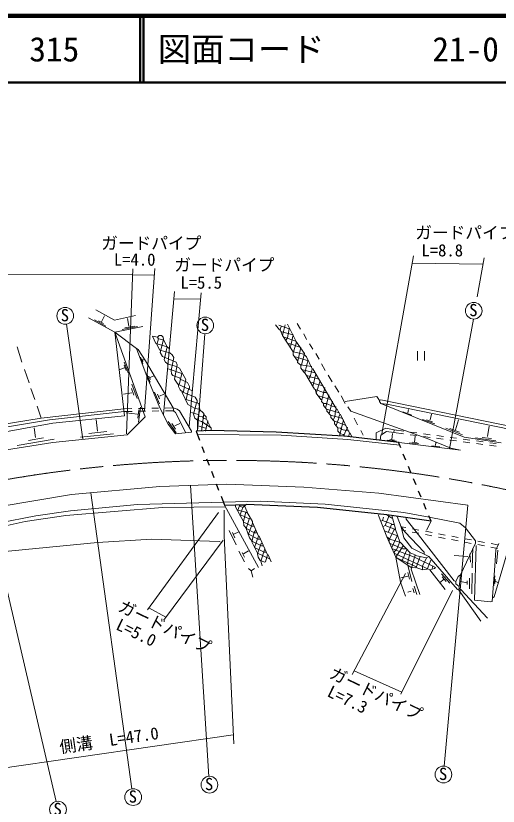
# Model space of a CAD drawing. Units: millimetres, scale not verified. Extents: x 40000 to 680000, y 20000 to 380000.
# Drawn here: x 99117 to 171387, y 261713 to 380000 of the extents above; entities that cross this region are included whole.
import ezdxf
from ezdxf.enums import TextEntityAlignment as Align

# ---------------------------------------------------------------- set-up
doc = ezdxf.new("R2010")
doc.units = ezdxf.units.MM
doc.header["$LTSCALE"] = 1000
doc.linetypes.add('CHAIN', pattern=[18.5, 12, -1.5, 3.5, -1.5])
for name, color, linetype, lineweight in [('M-BGD', 7, 'Continuous', 13), ('M-BMK', 2, 'CHAIN', 13), ('M-STR-HTXT', 7, 'Continuous', 13), ('M-STR-STR1', 1, 'Continuous', 25), ('M-TTL', 2, 'Continuous', 140), ('M-TTL-LINE', 7, 'Continuous', 50)]:
    doc.layers.add(name, color=color, linetype=linetype, lineweight=lineweight)
doc.layers.add('M-TTL-TXT', color=7, linetype='Continuous')
doc.styles.add('ＭＳ ゴシック', font='')
doc.styles.get('ＭＳ ゴシック').set_extended_font_data('MS Gothic')

msp = doc.modelspace()

# ---------------------------------------------------------------- linework, layer by layer
at = {"layer": 'M-BGD'}
for p, q in [((111109, 335972), (113903, 334448)), ((110008, 334786), (113952, 332635)), ((111953, 334203), (112413, 335074)), ((113903, 334448), (117036, 335125)), ((106694, 333861), (109164, 316616)), ((110906, 334501), (112611, 333567)), ((111531, 334344), (112235, 333933)), ((116058, 333528), (115836, 334708)), ((138033, 333770), (138626, 333008)), ((138541, 333686), (140065, 333178)), ((139472, 333770), (139049, 332162)), ((139811, 333855), (141166, 331146)), ((141250, 333940), (141758, 333093)), ((118136, 333516), (113952, 332635)), ((113952, 332635), (117205, 330214)), ((118475, 319970), (113952, 332635)), ((115427, 320139), (113952, 332635)), ((117335, 333517), (115073, 333074)), ((116913, 333561), (115468, 333312)), ((127450, 332416), (126349, 317853)), ((138626, 333008), (138710, 333008)), ((138880, 333516), (138710, 333008)), ((138710, 333008), (139049, 332162)), ((138795, 332754), (140658, 332246)), ((140065, 333178), (139811, 331823)), ((142266, 332416), (142690, 331569)), ((120338, 331908), (119576, 332077)), ((119576, 332077), (120084, 330976)), ((120507, 331654), (120253, 330807)), ((120338, 331908), (120592, 332162)), ((120338, 331908), (120507, 331654)), ((120507, 331654), (121269, 331484)), ((120592, 332162), (120930, 332162)), ((121269, 331569), (120761, 329622)), ((120930, 332162), (121184, 331908)), ((121184, 331908), (121269, 331569)), ((121269, 331484), (121777, 330468)), ((139049, 332162), (140658, 329706)), ((139303, 331908), (141081, 331315)), ((139811, 331823), (139557, 331400)), ((140658, 332246), (140319, 330638)), ((141081, 331315), (142351, 329452)), ((99340, 330468), (100018, 328182)), ((117459, 330045), (117205, 330214)), ((117205, 330214), (118814, 325896)), ((118560, 328352), (117459, 330045)), ((120084, 330976), (121777, 330468)), ((120253, 330807), (120676, 329960)), ((121777, 330468), (121354, 328521)), ((121777, 330468), (122116, 330214)), ((139896, 330892), (140234, 330892)), ((140319, 330638), (140150, 330384)), ((140234, 330892), (141843, 330384)), ((141166, 331146), (140742, 329706)), ((141843, 330384), (141335, 328098)), ((143113, 330892), (143621, 330130)), ((117780, 328916), (118169, 327904)), ((120676, 329960), (122200, 329537)), ((120761, 329622), (121100, 329029)), ((121100, 329029), (123132, 328182)), ((122200, 329537), (122539, 329283)), ((122793, 328860), (122370, 326912)), ((122539, 329283), (122793, 328860)), ((140742, 329706), (140658, 329622)), ((140658, 329706), (142266, 329368)), ((140658, 329622), (140658, 329283)), ((140658, 329283), (141335, 328352)), ((140996, 328944), (142774, 328436)), ((142351, 329452), (141928, 327759)), ((142266, 329368), (142690, 328944)), ((142690, 328944), (143536, 327166)), ((144044, 329452), (144552, 328606)), ((159282, 329831), (159282, 328431)), ((160332, 328431), (160332, 329831)), ((115349, 327725), (115645, 326893)), ((115367, 328159), (115957, 326544)), ((117981, 328687), (118148, 328230)), ((118111, 328475), (118374, 328588)), ((122708, 321324), (118560, 328352)), ((121354, 328521), (121523, 328182)), ((121523, 328182), (121946, 327844)), ((121946, 327844), (121862, 327759)), ((121946, 327844), (123216, 327505)), ((123301, 327759), (122878, 325642)), ((123132, 328182), (123301, 327759)), ((141335, 328098), (141758, 327759)), ((141758, 327759), (143452, 327505)), ((141928, 327759), (141843, 327674)), ((141843, 327674), (141843, 327251)), ((142859, 328352), (142436, 326574)), ((142774, 328436), (142859, 328352)), ((144891, 327928), (145484, 326912)), ((100441, 327082), (101118, 325050)), ((115390, 327293), (114683, 327090)), ((121946, 327166), (123978, 326489)), ((122370, 326912), (122454, 326404)), ((123216, 327505), (123640, 327251)), ((123640, 327251), (124571, 325558)), ((123978, 326489), (123640, 324965)), ((141843, 327251), (142351, 326574)), ((142097, 326997), (143960, 326574)), ((142351, 326574), (142436, 326574)), ((142436, 326574), (143875, 324118)), ((143536, 327166), (143198, 325981)), ((143621, 327166), (143536, 327166)), ((147177, 321155), (143621, 327166)), ((118752, 326406), (119255, 325175)), ((120676, 321324), (118814, 325896)), ((119057, 326080), (119283, 325546)), ((119251, 325879), (119789, 326097)), ((122454, 326404), (122624, 326150)), ((122624, 326150), (123640, 325812)), ((122878, 325642), (123386, 324880)), ((123640, 325812), (123724, 325642)), ((123724, 325642), (124825, 325134)), ((124571, 325558), (124232, 323780)), ((142605, 326150), (143113, 326066)), ((143198, 325981), (142944, 325642)), ((143113, 326066), (143198, 325981)), ((143198, 325981), (144552, 325642)), ((144044, 326404), (143621, 324542)), ((144722, 325388), (144129, 323526)), ((145907, 326235), (146500, 325219)), ((101372, 324203), (101965, 322594)), ((116451, 324227), (116810, 323205)), ((116514, 324867), (117278, 322706)), ((123386, 324880), (125587, 323864)), ((123640, 324965), (123470, 324796)), ((123470, 324796), (123470, 324542)), ((123470, 324542), (123724, 324034)), ((124994, 324118), (124656, 322594)), ((124825, 325134), (125164, 324542)), ((125164, 324288), (124994, 324118)), ((125164, 324542), (125164, 324288)), ((143282, 325134), (143706, 325050)), ((143706, 325050), (143790, 324965)), ((143790, 324965), (145145, 324626)), ((143875, 324118), (145230, 323610)), ((143960, 324118), (144129, 323526)), ((145399, 324372), (144891, 322256)), ((146923, 324626), (147516, 323695)), ((116514, 323595), (115273, 323392)), ((119904, 323660), (120637, 321952)), ((120325, 323372), (120629, 322654)), ((120645, 323083), (121300, 323372)), ((123724, 324034), (124148, 323695)), ((124232, 323780), (124063, 323610)), ((124063, 323610), (124910, 321832)), ((124148, 323695), (126010, 322933)), ((126010, 322933), (126264, 322425)), ((144129, 323526), (144806, 322594)), ((144468, 323102), (146415, 322510)), ((145230, 323610), (145738, 323610)), ((145992, 323272), (145568, 321409)), ((147854, 323102), (148447, 322002)), ((148447, 322256), (153188, 323018)), ((153188, 323018), (153612, 322425)), ((124656, 322594), (126518, 322002)), ((124910, 321832), (126010, 321240)), ((126180, 322086), (125756, 320393)), ((126264, 322171), (126180, 322086)), ((126264, 322425), (126264, 322171)), ((126518, 322002), (126688, 321070)), ((144806, 322594), (144891, 322594)), ((144891, 322256), (145230, 322002)), ((145230, 322002), (145653, 322002)), ((145230, 322002), (145230, 321663)), ((145653, 322002), (146500, 321578)), ((146584, 322340), (146076, 320478)), ((153612, 322425), (153781, 322510)), ((153612, 322425), (153612, 322256)), ((153612, 322256), (153781, 322002)), ((153781, 322510), (173847, 318446)), ((153781, 322002), (164195, 317768)), ((153781, 322002), (154966, 321832)), ((154966, 321832), (173254, 318107)), ((102304, 321578), (102896, 319800)), ((115302, 321198), (102896, 319800)), ((115353, 320770), (104166, 319546)), ((115302, 321198), (116506, 321219)), ((115353, 320770), (116566, 320791)), ((117333, 320368), (115663, 320602)), ((117525, 321013), (117375, 319759)), ((117505, 321236), (118505, 321253)), ((117791, 321413), (117520, 319203)), ((117566, 320808), (118566, 320825)), ((119505, 321270), (120505, 321287)), ((119566, 320842), (120566, 320859)), ((121946, 318869), (120676, 321324)), ((121505, 321304), (122708, 321324)), ((121566, 320876), (122780, 320896)), ((122708, 321324), (122793, 320816)), ((123301, 321155), (122708, 321324)), ((122793, 320816), (123047, 320647)), ((123047, 320647), (124571, 317599)), ((123640, 320901), (123301, 321155)), ((125418, 317853), (123640, 320901)), ((125418, 320647), (126434, 320308)), ((126010, 321240), (126603, 321155)), ((126688, 321070), (126349, 319462)), ((126603, 321155), (127280, 320478)), ((145230, 321663), (145653, 321155)), ((145653, 321155), (147600, 320562)), ((145738, 321155), (145738, 320816)), ((145738, 320816), (146246, 320224)), ((146500, 321578), (147092, 321494)), ((147008, 320901), (146923, 319970)), ((147177, 321155), (147008, 320901)), ((147262, 321155), (147177, 321155)), ((147685, 320308), (147262, 321155)), ((148870, 321494), (149294, 320816)), ((149294, 320816), (160724, 316752)), ((157108, 320742), (158445, 320247)), ((157826, 320591), (157951, 321100)), ((102896, 319800), (95107, 318530)), ((104166, 319546), (96970, 318361)), ((104674, 319038), (115427, 320139)), ((111335, 317836), (111148, 319567)), ((118475, 319970), (115794, 317289)), ((125756, 320393), (125926, 319800)), ((125926, 319800), (126349, 319462)), ((126349, 319462), (126349, 317853)), ((126349, 319462), (126942, 319292)), ((126434, 320308), (126603, 320054)), ((126603, 320054), (127111, 319970)), ((127280, 320478), (126942, 317853)), ((127111, 319970), (127280, 319716)), ((127280, 320308), (127619, 319970)), ((127280, 319716), (127704, 319631)), ((127873, 319377), (127534, 317853)), ((127619, 319970), (127619, 319631)), ((127704, 319631), (128296, 318446)), ((146246, 320224), (148108, 319716)), ((146330, 320224), (146330, 319885)), ((146330, 319885), (146754, 319377)), ((146923, 319970), (146669, 319546)), ((146754, 319377), (148616, 318700)), ((146838, 318954), (146838, 319377)), ((147516, 319800), (147092, 318700)), ((147685, 320308), (147516, 319970)), ((147516, 319970), (147516, 319800)), ((148193, 319546), (147600, 317091)), ((147770, 320308), (147685, 320308)), ((149124, 317514), (147770, 320308)), ((149802, 319800), (150310, 318784)), ((160043, 319584), (161868, 318913)), ((160628, 319545), (161548, 319241)), ((161174, 319530), (161385, 320380)), ((164966, 318060), (165418, 319527)), ((88334, 316075), (104674, 319038)), ((102063, 316888), (101874, 318335)), ((123047, 317430), (121946, 318869)), ((123143, 317570), (121957, 319287)), ((122488, 318983), (123065, 318124)), ((122940, 318647), (123697, 318998)), ((126434, 318615), (127534, 318276)), ((126942, 319292), (128381, 318361)), ((128381, 318361), (128381, 317938)), ((147346, 318361), (146838, 318954)), ((147346, 317853), (147346, 318361)), ((147346, 318361), (147770, 318276)), ((147770, 318276), (147939, 318107)), ((148786, 318446), (148193, 317091)), ((153104, 317599), (154543, 318276)), ((154543, 318276), (155813, 318022)), ((163526, 318301), (166030, 317287)), ((164142, 318227), (165567, 317678)), ((169779, 317033), (170013, 318586)), ((104674, 316160), (115794, 317289)), ((108819, 316958), (113746, 317449)), ((110083, 317484), (112751, 317777)), ((125418, 317684), (123047, 317430)), ((125418, 317853), (125418, 317684)), ((126310, 317345), (138880, 317260)), ((138880, 317260), (148870, 316583)), ((147770, 317430), (147346, 317853)), ((148193, 317345), (147770, 317430)), ((147939, 318107), (149040, 317853)), ((148362, 317091), (148193, 317345)), ((148955, 317006), (149124, 317514)), ((149209, 317514), (149124, 317514)), ((149463, 317006), (149209, 317514)), ((150818, 317938), (151156, 317260)), ((153104, 316583), (153104, 317599)), ((153781, 317260), (153696, 316498)), ((154628, 317768), (153781, 317260)), ((155773, 317625), (154628, 317768)), ((155473, 316604), (155567, 317508)), ((155813, 318022), (155773, 317625)), ((157206, 317434), (155773, 317625)), ((157226, 317834), (155813, 318022)), ((159189, 317170), (158197, 317302)), ((159209, 317570), (158218, 317702)), ((158840, 316185), (158934, 317090)), ((161171, 316906), (160180, 317038)), ((161191, 317306), (160200, 317438)), ((163174, 317042), (162183, 317174)), ((164195, 317768), (166312, 316922)), ((93752, 314382), (104674, 316160)), ((99307, 315694), (104871, 316624)), ((101027, 316449), (103274, 316835)), ((148870, 316583), (156628, 315721)), ((154728, 316503), (156146, 316357)), ((155161, 316586), (155869, 316510)), ((156557, 316163), (165719, 314974)), ((158095, 316085), (159513, 315939)), ((158528, 316168), (159235, 316092)), ((164280, 315313), (160724, 316752)), ((162016, 315685), (162050, 316146)), ((163154, 316642), (162162, 316774)), ((165136, 316378), (164145, 316510)), ((165156, 316778), (164165, 316910)), ((167119, 316114), (166127, 316246)), ((167139, 316513), (166148, 316646)), ((166312, 316922), (171811, 316081)), ((168008, 316830), (171020, 316401)), ((169101, 315850), (168110, 315982)), ((169121, 316249), (168130, 316381)), ((168968, 316908), (170388, 316737)), ((171104, 315985), (170113, 316117)), ((161447, 315643), (162629, 315470)), ((165719, 314974), (164280, 315313)), ((171084, 315585), (170092, 315718)), ((107468, 308370), (120676, 309556)), ((120676, 309556), (130752, 309894)), ((125287, 309711), (128048, 266179)), ((130752, 309894), (142266, 309471)), ((142266, 309471), (153527, 308540)), ((92059, 305746), (107468, 308370)), ((110347, 308624), (116525, 264307)), ((153527, 308540), (166820, 306762)), ((121100, 306423), (106622, 305238)), ((117374, 306846), (107299, 305915)), ((135747, 307354), (117374, 306846)), ((130507, 306521), (121100, 306423)), ((130380, 306753), (135493, 297448)), ((132022, 306762), (132022, 306508)), ((132022, 306508), (133292, 304222)), ((132614, 306677), (132360, 306000)), ((132614, 306762), (132614, 306677)), ((132614, 306677), (132699, 306762)), ((133122, 306423), (132614, 306677)), ((132699, 306762), (133292, 306762)), ((133122, 306423), (132699, 305238)), ((133630, 306846), (133122, 306423)), ((133292, 306762), (133376, 306677)), ((133376, 306677), (133800, 305746)), ((145484, 306931), (135747, 307354)), ((157252, 305661), (145484, 306931)), ((166820, 306762), (163291, 267701)), ((94938, 306254), (105154, 262423)), ((106622, 305238), (100526, 304306)), ((107299, 305915), (102134, 305153)), ((130328, 302190), (130328, 306000)), ((132360, 306000), (133800, 305661)), ((132699, 305238), (132784, 305322)), ((132784, 305322), (134054, 304730)), ((133546, 305576), (133207, 304306)), ((133800, 305746), (133546, 305576)), ((133800, 305661), (134562, 304306)), ((153612, 305492), (153442, 305238)), ((153442, 305238), (154712, 302020)), ((155474, 304814), (154712, 305322)), ((155474, 305238), (155982, 303206)), ((161063, 304988), (157252, 305661)), ((100526, 304306), (87402, 301428)), ((102134, 305153), (91890, 303206)), ((133207, 304306), (133292, 303714)), ((133292, 304222), (134477, 303629)), ((133630, 303290), (134138, 304814)), ((134562, 304052), (133969, 302444)), ((134054, 304730), (134138, 304814)), ((134562, 304306), (134562, 304052)), ((134646, 304052), (134562, 304052)), ((135493, 302105), (134646, 304052)), ((154035, 304476), (153866, 304391)), ((154035, 304476), (153866, 304391)), ((154204, 304984), (154035, 304476)), ((155390, 303968), (154035, 304476)), ((154966, 304984), (154458, 303714)), ((154966, 305153), (154966, 304984)), ((156236, 305068), (156829, 303544)), ((157591, 304645), (157591, 304899)), ((159115, 302782), (157591, 304645)), ((161329, 304346), (160639, 303036)), ((161063, 304988), (165634, 304052)), ((165634, 304052), (166481, 303375)), ((131090, 302952), (132106, 300835)), ((133292, 303714), (133715, 303206)), ((134138, 301851), (133630, 303290)), ((133715, 303206), (134900, 302613)), ((134477, 303629), (134816, 303629)), ((135070, 303036), (134816, 302698)), ((154458, 303714), (154120, 303544)), ((154458, 303714), (155982, 303121)), ((154458, 302867), (156321, 302190)), ((154966, 302782), (155390, 303883)), ((155728, 303036), (155051, 301597)), ((155390, 303883), (155390, 303968)), ((155390, 303883), (155813, 303883)), ((155982, 303206), (155728, 303036)), ((155982, 303121), (156660, 301258)), ((156806, 303603), (157422, 302782)), ((156829, 303544), (157252, 301851)), ((157544, 303409), (156829, 303544)), ((156954, 303045), (157537, 302933)), ((159510, 303039), (158527, 303224)), ((161475, 302669), (160493, 302854)), ((166481, 303375), (168005, 301428)), ((111363, 301174), (119491, 301682)), ((119491, 301682), (129566, 301343)), ((131557, 302671), (131937, 301851)), ((132530, 302782), (131768, 302444)), ((133969, 302444), (135408, 301682)), ((134562, 301343), (134138, 301851)), ((134816, 302698), (134477, 301258)), ((134900, 302613), (135239, 302613)), ((135493, 302105), (134900, 300412)), ((135408, 301682), (135747, 301682)), ((135578, 302105), (135493, 302105)), ((136848, 299311), (135578, 302105)), ((154712, 302020), (155136, 301682)), ((154712, 302020), (156067, 298972)), ((155136, 301682), (156744, 301174)), ((156236, 302190), (155474, 300412)), ((156321, 302190), (156236, 302190)), ((157252, 301851), (158438, 300327)), ((157422, 302782), (160300, 299734)), ((158519, 302744), (159501, 302555)), ((159115, 302782), (164788, 295416)), ((160483, 302366), (161465, 302176)), ((162447, 301987), (163429, 301798)), ((163441, 302298), (162458, 302483)), ((165406, 301928), (164423, 302113)), ((167371, 301557), (166389, 301743)), ((89180, 299057), (111363, 301174)), ((129566, 301343), (129736, 301258)), ((134477, 301258), (135324, 299565)), ((135916, 300666), (134562, 301343)), ((135832, 300920), (135324, 299480)), ((136001, 301089), (135832, 300920)), ((136170, 300666), (135916, 300666)), ((155051, 301597), (155051, 301174)), ((155220, 301004), (157083, 300242)), ((157168, 300666), (156067, 298972)), ((156660, 301258), (156152, 300073)), ((156744, 301174), (158184, 299650)), ((164411, 301609), (165393, 301420)), ((168005, 301089), (165719, 296348)), ((166374, 301231), (167356, 301042)), ((168090, 300750), (167836, 292538)), ((168005, 301428), (168005, 301089)), ((168338, 300853), (169320, 300664)), ((169337, 301187), (168354, 301372)), ((170302, 300475), (171284, 300286)), ((171302, 300816), (170320, 301002)), ((173000, 300496), (170799, 293046)), ((171053, 300073), (171476, 301004)), ((132530, 299904), (133376, 298295)), ((133019, 299681), (133376, 298972)), ((133974, 299919), (133207, 299480)), ((134900, 300412), (136340, 299734)), ((135324, 299565), (137102, 298718)), ((135324, 299480), (135408, 298972)), ((136424, 300242), (135832, 298380)), ((136340, 299734), (136678, 299734)), ((136509, 298295), (136848, 299311)), ((136932, 299311), (136848, 299311)), ((137356, 298295), (136932, 299311)), ((155559, 300242), (158861, 298972)), ((156067, 300073), (155813, 299734)), ((155813, 299734), (155813, 299565)), ((155813, 299565), (161147, 297110)), ((156152, 300073), (156067, 300073)), ((157676, 300073), (156961, 298376)), ((157083, 300242), (157506, 300242)), ((158184, 299650), (157736, 297860)), ((158184, 299650), (158946, 299311)), ((158946, 299311), (158353, 297194)), ((158438, 300327), (160978, 299057)), ((160300, 299734), (160300, 299480)), ((167158, 299480), (167243, 298210)), ((167582, 300327), (167497, 297364)), ((170884, 297702), (171053, 300073)), ((171329, 300052), (171143, 297974)), ((135408, 298972), (135747, 298464)), ((135747, 298464), (136424, 298210)), ((135832, 298380), (136001, 297702)), ((136424, 298210), (136509, 298295)), ((156067, 298972), (156744, 295247)), ((156067, 298972), (156406, 298803)), ((158353, 297448), (156067, 298972)), ((156406, 298803), (159115, 297533)), ((158861, 298972), (161994, 297448)), ((158946, 299226), (160639, 298888)), ((159708, 299057), (159115, 297448)), ((160639, 298888), (160046, 297618)), ((160639, 298888), (160978, 299057)), ((160808, 297279), (161316, 298549)), ((160978, 299057), (165296, 294146)), ((164788, 299226), (166820, 299057)), ((133969, 297279), (134392, 296940)), ((134900, 297279), (134392, 296940)), ((134392, 296940), (134646, 296009)), ((157845, 297787), (158438, 295332)), ((159030, 297364), (158353, 297448)), ((158353, 297194), (159623, 293384)), ((159115, 297448), (159030, 297364)), ((159115, 297533), (159115, 297448)), ((159115, 297448), (160046, 297110)), ((160046, 297618), (160046, 297110)), ((160046, 297110), (160724, 297194)), ((160724, 297194), (160808, 297279)), ((161824, 297279), (161147, 297110)), ((161147, 297110), (163433, 294146)), ((161570, 297702), (161486, 297279)), ((161994, 297448), (161824, 297279)), ((170460, 292368), (170884, 297702)), ((157852, 296161), (156824, 295912)), ((157845, 296686), (158099, 295670)), ((162878, 296496), (164128, 295110)), ((163013, 296057), (163614, 295343)), ((165380, 296094), (165042, 295332)), ((165719, 296348), (165380, 296094)), ((165719, 296348), (165465, 294062)), ((167074, 295840), (167074, 294231)), ((167497, 296602), (167412, 293469)), ((170862, 296180), (170727, 294692)), ((156744, 295247), (157506, 293130)), ((158776, 294654), (159200, 293384)), ((163208, 295630), (162742, 295246)), ((164788, 295416), (165042, 295332)), ((165042, 295332), (165042, 294993)), ((165042, 294993), (165550, 294570)), ((165719, 295332), (166735, 295162)), ((166735, 295416), (166735, 294908)), ((170948, 295680), (170885, 295021)), ((170998, 295338), (171374, 295213)), ((158353, 293892), (157845, 293723)), ((158607, 294316), (158776, 293638)), ((165296, 294146), (165550, 294231)), ((165465, 294062), (168767, 289405)), ((165550, 294231), (165804, 294146)), ((165804, 294146), (169783, 289828)), ((167836, 292538), (170291, 292284)), ((170291, 292284), (170460, 292368)), ((170799, 293046), (170545, 292876))]:
    msp.add_line(p, q, dxfattribs=at)
for centre in [(106520, 335099), (167720, 335866), (127504, 333664), (163183, 266456), (128131, 264932), (116701, 263069), (105440, 261206)]:
    msp.add_circle(centre, 1250, dxfattribs=at)
at = {"layer": 'M-BMK'}
msp.add_arc((131236, 116095), 197370, 75.49855, 104.6399, dxfattribs=at)
at = {"layer": 'M-STR-HTXT'}
for p, q in [((158692, 344100), (153950, 317430)), ((169275, 343761), (168259, 337919)), ((115681, 317430), (116646, 342120)), ((119932, 342164), (118390, 320901)), ((158522, 342999), (169106, 342830)), ((71316, 341306), (116611, 341227)), ((116611, 341227), (119862, 341197)), ((122885, 338731), (121269, 320328)), ((126891, 338539), (125107, 318589)), ((122793, 337665), (126772, 337580)), ((167666, 334617), (164106, 315184)), ((129464, 305680), (118847, 291106)), ((131768, 271032), (130328, 302190)), ((130159, 301512), (121396, 289702)), ((149501, 281397), (157517, 296556)), ((164534, 293977), (156792, 278486)), ((119051, 291386), (121618, 290002)), ((156939, 278782), (149794, 281958)), ((131683, 272387), (93130, 266811))]:
    msp.add_line(p, q, dxfattribs=at)
at = {"layer": 'M-STR-STR1'}
for p, q in [((128381, 317938), (126119, 317843)), ((126119, 317843), (126635, 316499)), ((138118, 317684), (128381, 317938)), ((148193, 317091), (138118, 317684)), ((156557, 316163), (148362, 317091)), ((156783, 315345), (156439, 316177)), ((126994, 315565), (127353, 314632)), ((127711, 313698), (128070, 312765)), ((157547, 313496), (157165, 314420)), ((158311, 311648), (157929, 312572)), ((128429, 311831), (128787, 310898)), ((129146, 309964), (129505, 309031)), ((159075, 309799), (158693, 310724)), ((159839, 307951), (159457, 308875)), ((129863, 308097), (130380, 306753)), ((130380, 306753), (133630, 306846)), ((144298, 306423), (133630, 306846)), ((154712, 305322), (144298, 306423)), ((160603, 306103), (160221, 307027)), ((161329, 304346), (154712, 305322)), ((161329, 304346), (160985, 305179))]:
    msp.add_line(p, q, dxfattribs=at)
at = {"layer": 'M-TTL'}
msp.add_line((680000, 380000), (40000, 380000), dxfattribs=at)
at = {"layer": 'M-TTL-LINE'}
for p, q in [((117750, 380000), (117750, 370000)), ((118250, 380000), (118250, 370000)), ((40000, 370000), (680000, 370000))]:
    msp.add_line(p, q, dxfattribs=at)

# ---------------------------------------------------------------- texts
at = {"layer": 'M-BGD', "style": 'ＭＳ ゴシック'}
for p in [(105841, 333725), (167042, 334492), (126825, 332291), (162504, 265082), (127452, 263558), (116022, 261695), (104761, 259833)]:
    msp.add_text('S', height=1833, dxfattribs=at).set_placement(p, align=Align.BOTTOM_LEFT)
at = {"layer": 'M-STR-HTXT', "style": 'ＭＳ ゴシック'}
for s, p in [('ガードパイプ', (158961, 346083)), ('ガードパイプ', (111909, 344507)), ('L=8.8', (159885, 343439)), ('L=4.0', (113810, 342054)), ('ガードパイプ', (122858, 341257)), ('L=5.5', (123781, 338612))]:
    msp.add_text(s, height=1833, dxfattribs=at).set_placement(p, align=Align.BOTTOM_LEFT)
for s, rotation, p in [('ガードパイプ', 334.231, (114052, 290524)), ('L=5.0', 334.231, (113735, 287741)), ('ガードパイプ', 334.231, (145705, 280508)), ('L=7.3', 334.231, (145387, 277724)), ('側溝\u3000L=47.0', 8.23, (105891, 269095))]:
    msp.add_text(s, height=1833, rotation=rotation, dxfattribs=at).set_placement(p, align=Align.BOTTOM_LEFT)
at = {"layer": 'M-TTL-TXT', "style": 'ＭＳ ゴシック'}
for s, p in [('315', (101142, 375000)), ('図面コード', (120380, 375000)), ('21-0', (161521, 375000))]:
    msp.add_text(s, height=3666, dxfattribs=at).set_placement(p, align=Align.MIDDLE_LEFT)

doc.saveas('drawing.dxf')
